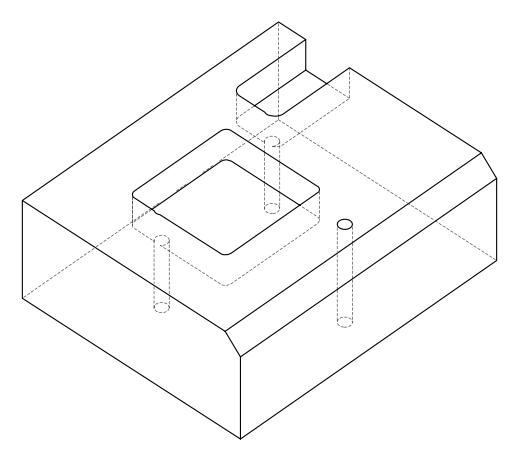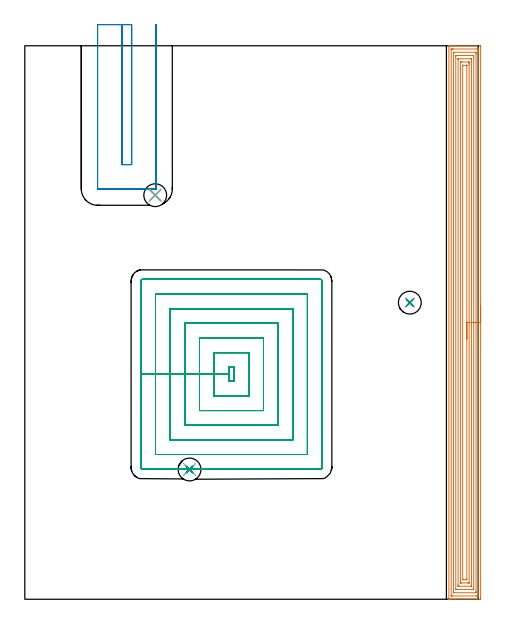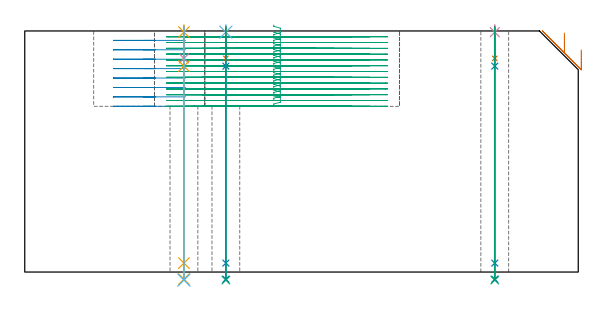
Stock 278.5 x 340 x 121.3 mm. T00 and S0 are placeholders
(PLAN: 15 operations, 12 tool changes, 76.8 min)
(1 AREA_MILL | FG_CHAMFER_SURFACE | UGT0205_001 | 19.41 min | 64643 mm3)
(2 MILL_OPEN_POCKET | POCKET_OPEN | UGT0201_094 | Follow Part, ap 5, ae 75% | 7.53 min | 205979 mm3)
(3 MILL_RECTANGULAR_POCKET | POCKET_RECTANGULAR_STRAIGHT | NXT0201_011 | Follow Part, ap 3, ae 75% | 46.28 min | 599405 mm3)
(4 SPOT_DRILL | STEP1HOLE | NXT0321_9005460120000 | 0.03 min | 24 mm3)
(5 SPOT_DRILL_1 | STEP1HOLE_1 | NXT0321_9005460120000 | 0.03 min | 0 mm3)
(6 SPOT_DRILL_2 | STEP1HOLE_2 | NXT0321_9005460120000 | 0.03 min | 0 mm3)
(7 DRILL_BLIND_HOLE_INTO_CENTER | STEP1HOLE | UGT0301_207 | 0.06 min | 770 mm3)
(8 GUN_DRILL_THROUGH_HOLE | STEP1HOLE | UGT0307_006 | 0.59 min | 6919 mm3)
(9 DRILL_TO_ENLARGE_THROUGH_HOLE | STEP1HOLE | NXT0301_104 | 0.51 min | 10975 mm3)
(10 DRILL_BLIND_HOLE_INTO_CENTER_1 | STEP1HOLE_1 | UGT0301_207 | 0.06 min | 0 mm3)
(11 GUN_DRILL_THROUGH_HOLE_1 | STEP1HOLE_1 | UGT0307_006 | 0.59 min | 5269 mm3)
(12 DRILL_TO_ENLARGE_THROUGH_HOLE_1 | STEP1HOLE_1 | NXT0301_104 | 0.51 min | 7630 mm3)
(13 DRILL_BLIND_HOLE_INTO_CENTER_2 | STEP1HOLE_2 | UGT0301_207 | 0.06 min | 0 mm3)
(14 GUN_DRILL_THROUGH_HOLE_2 | STEP1HOLE_2 | UGT0307_006 | 0.59 min | 5301 mm3)
(15 DRILL_TO_ENLARGE_THROUGH_HOLE_2 | STEP1HOLE_2 | NXT0301_104 | 0.51 min | 7771 mm3)
(TOOL UGT0205_001 | Chamfer Mill 20 x 3 x 45 deg. | D20 FL50 Z2)
(TOOL UGT0201_094 | End mill 20 mm | D20 FL38 Z4)
(TOOL NXT0201_011 | ENDMILL 12mm [2P460-1200-NA 1630] | D12 FL38 Z6)
(TOOL NXT0321_9005460120000 | NC Spot Drill, 142deg, 12mm, Carbide, Uncoated | D12 PA142 FL30 Z2)
(TOOL UGT0301_207 | Twist Drill 9.2 mm | D9.2 PA118 FL80 Z2)
(TOOL UGT0307_006 | Gun Drill 9 mm | D9 PA130 FL24 Z1)
(TOOL NXT0301_104 | Carbide Drill 14mm [860.1-1400-112A1-MM 2214] | D14 PA140 FL123 Z2)
(OP 1 AREA_MILL)
G17 G21 G94 G90
T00 M6
G54
G17 G0 G90 X280. Y180. S1061 M3
G43 Z131.3 H0
Z111.8
G94 G1 Y179.962 Z110.928 F250.
Y179.848 Z110.063
Y179.659 Z109.212
Y179.397 Z108.38
Y179.063 Z107.574
Y178.66 Z106.8
Y178.192 Z106.064
Y177.66 Z105.372
Y177.071 Z104.729
Y176.428 Z104.14
Y175.736 Z103.608
Y175. Z103.14
Y174.226 Z102.737
Y173.42 Z102.403
Y172.588 Z102.141
Y171.736 Z101.952
Y170.872 Z101.838
Y170. Z101.8
Y1.036
X279.999 Y0.624 Z101.801
X279.995 Y0.148 Z101.803
X279.992 Y0.009 Z101.806
X279.524 Y0.005 Z102.274
X278.907 Y0. Z102.891
X264.243 Z117.553
X261.859 Z119.936
X261.158 Z120.642
X260.878 Z120.922
X260.514 Z121.277
X260.503 Y0.007 Z121.288
X260.5 Y0.177 Z121.3
Y339.823
X260.502 Y339.992 Z121.288
X260.514 Y340. Z121.277
X260.878 Z120.922
X261.158 Z120.641
X261.859 Z119.936
X263.093 Z118.704
X263.626 Z118.169
X264.243 Z117.553
X279.524 Z102.274
X279.793 Y339.998 Z102.005
X279.992 Y339.99 Z101.806
X279.999 Y339.788 Z101.799
X280. Y170. Z101.8
X278.586 Z103.214
Y2.202
X278.585 Y2.098 Z103.215
X278.582 Y2.046 Z103.218
X278.579 Y2.024 Z103.221
X278.569 Y2.01 Z103.231
X278.162 Y2.002 Z103.638
X277.757 Y2.001 Z104.043
X277.281 Y2. Z104.519
X262.743 Y2.001 Z119.057
X262.264 Y2.003 Z119.536
X262.028 Y2.01 Z119.772
X261.921 Y2.025 Z119.879
X261.915 Y2.356 Z119.885
Y2.412
X261.914 Y337.798 Z119.886
X261.915 Y337.902 Z119.885
X261.918 Y337.954 Z119.882
X261.921 Y337.976 Z119.879
X261.931 Y337.99 Z119.869
X262.338 Y337.998 Z119.462
X262.743 Y337.999 Z119.057
X263.219 Y338. Z118.581
X277.757 Y337.999 Z104.043
X278.236 Y337.997 Z103.564
X278.472 Y337.99 Z103.328
X278.579 Y337.975 Z103.221
X278.585 Y337.644 Z103.215
Y337.588
X278.586 Y170. Z103.214
X277.172 Z104.628
X277.171 Y4.793 Z104.629
X277.169 Y4.2 Z104.631
X277.166 Y4.05 Z104.634
X277.165 Y4.02 Z104.635
X277.136 Y4.01 Z104.664
X277.068 Y4.003 Z104.732
X276.874 Y4.001 Z104.926
X263.626 Z118.174
X263.429 Y4.003 Z118.371
X263.373 Y4.006 Z118.427
X263.342 Y4.01 Z118.458
X263.335 Y4.022 Z118.465
X263.332 Y4.1 Z118.468
X263.33 Y4.2 Z118.47
X263.329 Y4.5 Z118.471
X263.328 Y5.093 Z118.472
X263.329 Y335.207 Z118.471
X263.331 Y335.8 Z118.469
X263.334 Y335.95 Z118.466
X263.335 Y335.98 Z118.465
X263.364 Y335.99 Z118.436
X263.432 Y335.997 Z118.368
X263.626 Y335.999 Z118.174
X276.874 Z104.926
X277.071 Y335.997 Z104.729
X277.127 Y335.994 Z104.673
X277.158 Y335.99 Z104.642
X277.165 Y335.978 Z104.635
X277.168 Y335.901 Z104.632
X277.17 Y335.8 Z104.63
X277.171 Y335.5 Z104.629
X277.172 Y334.907 Z104.628
Y170.
X275.757 Z106.043
Y6.881
X275.754 Y6.227 Z106.046
X275.75 Y6.014 Z106.05
X275.543 Y6.008 Z106.257
X275.108 Y6. Z106.692
X275.095 Z106.705
X265.38 Z116.42
X264.955 Y6.005 Z116.845
X264.75 Y6.01 Z117.05
X264.747 Y6.129 Z117.053
X264.743 Y6.644 Z117.057
Y333.119
X264.746 Y333.773 Z117.054
X264.75 Y333.986 Z117.05
X264.957 Y333.992 Z116.843
X265.392 Y334. Z116.408
X265.405 Z116.395
X275.12 Z106.68
X275.545 Y333.995 Z106.255
X275.751 Y333.99 Z106.049
X275.753 Y333.871 Z106.047
X275.757 Y333.356 Z106.043
Y170.
X274.343 Z107.457
Y8.428
X274.34 Y8.188 Z107.46
X274.336 Y8.03 Z107.464
X274.332 Y8.008 Z107.468
X274.327 Y8.005 Z107.473
X274.307 Y8.002 Z107.493
X274.225 Y8. Z107.575
X274.002 Z107.798
X266.936 Y8.001 Z114.864
X266.276 Y8.007 Z115.524
X266.183 Y8.01 Z115.617
X266.164 Y8.026 Z115.636
X266.16 Y8.148 Z115.64
X266.158 Y8.308 Z115.642
X266.157 Y8.789 Z115.643
Y331.572
X266.16 Y331.812 Z115.64
X266.164 Y331.971 Z115.636
X266.168 Y331.992 Z115.632
X266.173 Y331.995 Z115.627
X266.193 Y331.998 Z115.607
X266.276 Y332. Z115.524
X266.498 Z115.302
X273.564 Z108.236
X274.225 Y331.993 Z107.575
X274.317 Y331.99 Z107.483
X274.336 Y331.974 Z107.464
X274.34 Y331.852 Z107.46
X274.342 Y331.692 Z107.458
X274.343 Y331.452 Z107.457
Y331.331
Y170.
X272.929 Z108.871
X272.928 Y10.218 Z108.872
X272.927 Y10.099 Z108.873
X272.925 Y10.04 Z108.876
X272.923 Y10.017 Z108.877
X272.902 Y10.007 Z108.898
X272.458 Y10.003 Z109.342
X272.025 Y10. Z109.775
X268.042 Y10.001 Z113.758
X267.605 Y10.004 Z114.195
X267.579 Y10.01 Z114.221
X267.576 Y10.034 Z114.224
X267.573 Y10.456 Z114.227
X267.571 Y10.932 Z114.229
Y11.35
X267.572 Y329.782 Z114.228
X267.573 Y329.901 Z114.227
X267.575 Y329.96 Z114.225
X267.577 Y329.983 Z114.223
X267.598 Y329.993 Z114.202
X268.042 Y329.997 Z113.758
X268.475 Y330. Z113.325
X272.458 Y329.999 Z109.342
X272.895 Y329.996 Z108.905
X272.921 Y329.99 Z108.879
X272.924 Y329.966 Z108.876
X272.927 Y329.544 Z108.873
X272.929 Y329.067 Z108.871
Y328.65
Y170.
X271.515 Z110.285
X271.514 Y12.244 Z110.286
X271.51 Y12.037 Z110.29
X271.508 Y12.018 Z110.292
X271.462 Y12.01 Z110.338
X271.334 Y12.005 Z110.466
X271.173 Y12.002 Z110.627
X270.932 Y12. Z110.868
X270.692 Z111.108
X269.166 Z112.634
X269.057 Y12.001 Z112.743
X269.029 Y12.002 Z112.771
X269.001 Y12.006 Z112.799
X268.993 Y12.01 Z112.807
X268.99 Y12.017 Z112.81
X268.988 Y12.049 Z112.812
X268.986 Y12.183 Z112.815
X268.985 Y12.244
X268.986 Y327.756 Z112.814
X268.99 Y327.963 Z112.81
X268.991 Y327.982 Z112.809
X269.038 Y327.99 Z112.762
X269.166 Y327.995 Z112.634
X269.327 Y327.998 Z112.473
X269.568 Y328. Z112.232
X271.334 Z110.466
X271.443 Y327.999 Z110.357
X271.471 Y327.998 Z110.329
X271.499 Y327.994 Z110.301
X271.507 Y327.99 Z110.293
X271.51 Y327.983 Z110.29
X271.512 Y327.951 Z110.288
X271.515 Y327.817 Z110.285
Y327.756
Y170.
Y169.128 Z110.323
Y168.264 Z110.437
Y167.412 Z110.626
Y166.58 Z110.888
Y165.774 Z111.222
Y165. Z111.625
Y164.264 Z112.094
Y163.572 Z112.625
Y162.929 Z113.214
Y162.34 Z113.857
Y161.808 Z114.549
Y161.34 Z115.285
Y160.937 Z116.059
Y160.603 Z116.865
Y160.341 Z117.697
Y160.152 Z118.549
Y160.038 Z119.414
Y160. Z120.285
G0 Z131.3
M5
M2
(OP 2 MILL_OPEN_POCKET)
G17 G21 G94 G90
T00 M6
G54
G17 G0 G90 X59.7 Y353. S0 M3
G43 Z131.3 H0
Z116.562
G94 G1 Y350. F250.
Y267. F500.
X65.6
Y350.
Y353. F250.
X44.7
Y350.
Y252.1 F500.
X44.705 Y252.045
X44.745 Y252.005
X44.8 Y252.
X80.541 Y252.009
X80.58 Y252.024
X80.602 Y252.059
X80.6 Y252.1
Y350.
Y353. F250.
G0 X59.7 Z111.825
G1 Y350.
Y267. F500.
X65.6
Y350.
Y353. F250.
X44.7
Y350.
Y252.1 F500.
X44.705 Y252.045
X44.745 Y252.005
X44.8 Y252.
X80.541 Y252.009
X80.58 Y252.024
X80.602 Y252.059
X80.6 Y252.1
Y350.
Y353. F250.
G0 X59.7 Z107.087
G1 Y350.
Y267. F500.
X65.6
Y350.
Y353. F250.
X44.7
Y350.
Y252.1 F500.
X44.705 Y252.045
X44.745 Y252.005
X44.8 Y252.
X80.541 Y252.009
X80.58 Y252.024
X80.602 Y252.059
X80.6 Y252.1
Y350.
Y353. F250.
G0 X59.7 Z102.35
G1 Y350.
Y267. F500.
X65.6
Y350.
Y353. F250.
X44.7
Y350.
Y252.1 F500.
X44.705 Y252.045
X44.745 Y252.005
X44.8 Y252.
X80.541 Y252.009
X80.58 Y252.024
X80.602 Y252.059
X80.6 Y252.1
Y350.
Y353. F250.
G0 X59.7 Z97.612
G1 Y350.
Y267. F500.
X65.6
Y350.
Y353. F250.
X44.7
Y350.
Y252.1 F500.
X44.705 Y252.045
X44.745 Y252.005
X44.8 Y252.
X80.541 Y252.009
X80.58 Y252.024
X80.602 Y252.059
X80.6 Y252.1
Y350.
Y353. F250.
G0 X59.7 Z92.875
G1 Y350.
Y267. F500.
X65.6
Y350.
Y353. F250.
X44.7
Y350.
Y252.1 F500.
X44.705 Y252.045
X44.745 Y252.005
X44.8 Y252.
X80.541 Y252.009
X80.58 Y252.024
X80.602 Y252.059
X80.6 Y252.1
Y350.
Y353. F250.
G0 X59.7 Z88.137
G1 Y350.
Y267. F500.
X65.6
Y350.
Y353. F250.
X44.7
Y350.
Y252.1 F500.
X44.705 Y252.045
X44.745 Y252.005
X44.8 Y252.
X80.541 Y252.009
X80.58 Y252.024
X80.602 Y252.059
X80.6 Y252.1
Y350.
Y353. F250.
G0 X59.7 Z83.4
G1 Y350.
Y267. F500.
X65.6
Y350.
Y353. F250.
X44.7
Y350.
Y252.1 F500.
X44.705 Y252.045
X44.745 Y252.005
X44.8 Y252.
X80.541 Y252.009
X80.58 Y252.024
X80.602 Y252.059
X80.6 Y252.1
Y350.
Y353. F250.
G0 Z131.3
M5
M2
(OP 3 MILL_RECTANGULAR_POCKET)
G17 G21 G94 G90
T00 M6
G54
G17 G0 G90 X125.3 Y136.476 S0 M3
G43 Z131.3 H1
Z124.3
G94 G1 Y133.9 Z123.61 F250.
X128.6 Z122.725
Y142.5 Z120.421
X125.3 Z119.537
Y138.2 Z118.385
Y133.9 F500.
X128.6
Y142.5
X125.3
Y138.2
X116.3
Y124.9
X137.6
Y151.5
X116.3
Y138.2
X107.3
Y115.9
X146.6
Y160.5
X107.3
Y138.2
X98.3
Y106.9
X155.6
Y169.5
X98.3
Y138.2
X89.3
Y97.9
X164.6
Y178.5
X89.3
Y138.2
X80.3
Y88.9
X173.6
Y187.5
X80.3
Y138.2
X71.3
Y81.
G3 X72.4 Y79.9 R1.1
G1 X181.5
G3 X182.6 Y81. R1.1
G1 Y195.4
G3 X181.5 Y196.5 R1.1
G1 X72.4
G3 X71.3 Y195.4 R1.1
G1 Y138.2
Y137.2
G0 X125.3 Y136.476 Z121.385
G1 Y133.9 Z120.694 F250.
X128.6 Z119.81
Y142.5 Z117.506
X125.3 Z116.621
Y138.2 Z115.469
Y133.9 F500.
X128.6
Y142.5
X125.3
Y138.2
X116.3
Y124.9
X137.6
Y151.5
X116.3
Y138.2
X107.3
Y115.9
X146.6
Y160.5
X107.3
Y138.2
X98.3
Y106.9
X155.6
Y169.5
X98.3
Y138.2
X89.3
Y97.9
X164.6
Y178.5
X89.3
Y138.2
X80.3
Y88.9
X173.6
Y187.5
X80.3
Y138.2
X71.3
Y81.
G3 X72.4 Y79.9 R1.1
G1 X181.5
G3 X182.6 Y81. R1.1
G1 Y195.4
G3 X181.5 Y196.5 R1.1
G1 X72.4
G3 X71.3 Y195.4 R1.1
G1 Y138.2
Y137.2
G0 X125.3 Y136.476 Z118.469
G1 Y133.9 Z117.779 F250.
X128.6 Z116.895
Y142.5 Z114.59
X125.3 Z113.706
Y138.2 Z112.554
Y133.9 F500.
X128.6
Y142.5
X125.3
Y138.2
X116.3
Y124.9
X137.6
Y151.5
X116.3
Y138.2
X107.3
Y115.9
X146.6
Y160.5
X107.3
Y138.2
X98.3
Y106.9
X155.6
Y169.5
X98.3
Y138.2
X89.3
Y97.9
X164.6
Y178.5
X89.3
Y138.2
X80.3
Y88.9
X173.6
Y187.5
X80.3
Y138.2
X71.3
Y81.
G3 X72.4 Y79.9 R1.1
G1 X181.5
G3 X182.6 Y81. R1.1
G1 Y195.4
G3 X181.5 Y196.5 R1.1
G1 X72.4
G3 X71.3 Y195.4 R1.1
G1 Y138.2
Y137.2
G0 X125.3 Y136.476 Z115.554
G1 Y133.9 Z114.863 F250.
X128.6 Z113.979
Y142.5 Z111.675
X125.3 Z110.791
Y138.2 Z109.638
Y133.9 F500.
X128.6
Y142.5
X125.3
Y138.2
X116.3
Y124.9
X137.6
Y151.5
X116.3
Y138.2
X107.3
Y115.9
X146.6
Y160.5
X107.3
Y138.2
X98.3
Y106.9
X155.6
Y169.5
X98.3
Y138.2
X89.3
Y97.9
X164.6
Y178.5
X89.3
Y138.2
X80.3
Y88.9
X173.6
Y187.5
X80.3
Y138.2
X71.3
Y81.
G3 X72.4 Y79.9 R1.1
G1 X181.5
G3 X182.6 Y81. R1.1
G1 Y195.4
G3 X181.5 Y196.5 R1.1
G1 X72.4
G3 X71.3 Y195.4 R1.1
G1 Y138.2
Y137.2
G0 X125.3 Y136.476 Z112.638
G1 Y133.9 Z111.948 F250.
X128.6 Z111.064
Y142.5 Z108.759
X125.3 Z107.875
Y138.2 Z106.723
Y133.9 F500.
X128.6
Y142.5
X125.3
Y138.2
X116.3
Y124.9
X137.6
Y151.5
X116.3
Y138.2
X107.3
Y115.9
X146.6
Y160.5
X107.3
Y138.2
X98.3
Y106.9
X155.6
Y169.5
X98.3
Y138.2
X89.3
Y97.9
X164.6
Y178.5
X89.3
Y138.2
X80.3
Y88.9
X173.6
Y187.5
X80.3
Y138.2
X71.3
Y81.
G3 X72.4 Y79.9 R1.1
G1 X181.5
G3 X182.6 Y81. R1.1
G1 Y195.4
G3 X181.5 Y196.5 R1.1
G1 X72.4
G3 X71.3 Y195.4 R1.1
G1 Y138.2
Y137.2
G0 X125.3 Y136.476 Z109.723
G1 Y133.9 Z109.033 F250.
X128.6 Z108.148
Y142.5 Z105.844
X125.3 Z104.96
Y138.2 Z103.808
Y133.9 F500.
X128.6
Y142.5
X125.3
Y138.2
X116.3
Y124.9
X137.6
Y151.5
X116.3
Y138.2
X107.3
Y115.9
X146.6
Y160.5
X107.3
Y138.2
X98.3
Y106.9
X155.6
Y169.5
X98.3
Y138.2
X89.3
Y97.9
X164.6
Y178.5
X89.3
Y138.2
X80.3
Y88.9
X173.6
Y187.5
X80.3
Y138.2
X71.3
Y81.
G3 X72.4 Y79.9 R1.1
G1 X181.5
G3 X182.6 Y81. R1.1
G1 Y195.4
G3 X181.5 Y196.5 R1.1
G1 X72.4
G3 X71.3 Y195.4 R1.1
G1 Y138.2
Y137.2
G0 X125.3 Y136.476 Z106.808
G1 Y133.9 Z106.117 F250.
X128.6 Z105.233
Y142.5 Z102.929
X125.3 Z102.044
Y138.2 Z100.892
Y133.9 F500.
X128.6
Y142.5
X125.3
Y138.2
X116.3
Y124.9
X137.6
Y151.5
X116.3
Y138.2
X107.3
Y115.9
X146.6
Y160.5
X107.3
Y138.2
X98.3
Y106.9
X155.6
Y169.5
X98.3
Y138.2
X89.3
Y97.9
X164.6
Y178.5
X89.3
Y138.2
X80.3
Y88.9
X173.6
Y187.5
X80.3
Y138.2
X71.3
Y81.
G3 X72.4 Y79.9 R1.1
G1 X181.5
G3 X182.6 Y81. R1.1
G1 Y195.4
G3 X181.5 Y196.5 R1.1
G1 X72.4
G3 X71.3 Y195.4 R1.1
G1 Y138.2
Y137.2
G0 X125.3 Y136.476 Z103.892
G1 Y133.9 Z103.202 F250.
X128.6 Z102.318
Y142.5 Z100.013
X125.3 Z99.129
Y138.2 Z97.977
Y133.9 F500.
X128.6
Y142.5
X125.3
Y138.2
X116.3
Y124.9
X137.6
Y151.5
X116.3
Y138.2
X107.3
Y115.9
X146.6
Y160.5
X107.3
Y138.2
X98.3
Y106.9
X155.6
Y169.5
X98.3
Y138.2
X89.3
Y97.9
X164.6
Y178.5
X89.3
Y138.2
X80.3
Y88.9
X173.6
Y187.5
X80.3
Y138.2
X71.3
Y81.
G3 X72.4 Y79.9 R1.1
G1 X181.5
G3 X182.6 Y81. R1.1
G1 Y195.4
G3 X181.5 Y196.5 R1.1
G1 X72.4
G3 X71.3 Y195.4 R1.1
G1 Y138.2
Y137.2
G0 X125.3 Y136.476 Z100.977
G1 Y133.9 Z100.287 F250.
X128.6 Z99.402
Y142.5 Z97.098
X125.3 Z96.214
Y138.2 Z95.062
Y133.9 F500.
X128.6
Y142.5
X125.3
Y138.2
X116.3
Y124.9
X137.6
Y151.5
X116.3
Y138.2
X107.3
Y115.9
X146.6
Y160.5
X107.3
Y138.2
X98.3
Y106.9
X155.6
Y169.5
X98.3
Y138.2
X89.3
Y97.9
X164.6
Y178.5
X89.3
Y138.2
X80.3
Y88.9
X173.6
Y187.5
X80.3
Y138.2
X71.3
Y81.
G3 X72.4 Y79.9 R1.1
G1 X181.5
G3 X182.6 Y81. R1.1
G1 Y195.4
G3 X181.5 Y196.5 R1.1
G1 X72.4
G3 X71.3 Y195.4 R1.1
G1 Y138.2
Y137.2
G0 X125.3 Y136.476 Z98.062
G1 Y133.9 Z97.371 F250.
X128.6 Z96.487
Y142.5 Z94.183
X125.3 Z93.298
Y138.2 Z92.146
Y133.9 F500.
X128.6
Y142.5
X125.3
Y138.2
X116.3
Y124.9
X137.6
Y151.5
X116.3
Y138.2
X107.3
Y115.9
X146.6
Y160.5
X107.3
Y138.2
X98.3
Y106.9
X155.6
Y169.5
X98.3
Y138.2
X89.3
Y97.9
X164.6
Y178.5
X89.3
Y138.2
X80.3
Y88.9
X173.6
Y187.5
X80.3
Y138.2
X71.3
Y81.
G3 X72.4 Y79.9 R1.1
G1 X181.5
G3 X182.6 Y81. R1.1
G1 Y195.4
G3 X181.5 Y196.5 R1.1
G1 X72.4
G3 X71.3 Y195.4 R1.1
G1 Y138.2
Y137.2
G0 X125.3 Y136.476 Z95.146
G1 Y133.9 Z94.456 F250.
X128.6 Z93.572
Y142.5 Z91.267
X125.3 Z90.383
Y138.2 Z89.231
Y133.9 F500.
X128.6
Y142.5
X125.3
Y138.2
X116.3
Y124.9
X137.6
Y151.5
X116.3
Y138.2
X107.3
Y115.9
X146.6
Y160.5
X107.3
Y138.2
X98.3
Y106.9
X155.6
Y169.5
X98.3
Y138.2
X89.3
Y97.9
X164.6
Y178.5
X89.3
Y138.2
X80.3
Y88.9
X173.6
Y187.5
X80.3
Y138.2
X71.3
Y81.
G3 X72.4 Y79.9 R1.1
G1 X181.5
G3 X182.6 Y81. R1.1
G1 Y195.4
G3 X181.5 Y196.5 R1.1
G1 X72.4
G3 X71.3 Y195.4 R1.1
G1 Y138.2
Y137.2
G0 X125.3 Y136.476 Z92.231
G1 Y133.9 Z91.54 F250.
X128.6 Z90.656
Y142.5 Z88.352
X125.3 Z87.468
Y138.2 Z86.315
Y133.9 F500.
X128.6
Y142.5
X125.3
Y138.2
X116.3
Y124.9
X137.6
Y151.5
X116.3
Y138.2
X107.3
Y115.9
X146.6
Y160.5
X107.3
Y138.2
X98.3
Y106.9
X155.6
Y169.5
X98.3
Y138.2
X89.3
Y97.9
X164.6
Y178.5
X89.3
Y138.2
X80.3
Y88.9
X173.6
Y187.5
X80.3
Y138.2
X71.3
Y81.
G3 X72.4 Y79.9 R1.1
G1 X181.5
G3 X182.6 Y81. R1.1
G1 Y195.4
G3 X181.5 Y196.5 R1.1
G1 X72.4
G3 X71.3 Y195.4 R1.1
G1 Y138.2
Y137.2
G0 X125.3 Y136.476 Z89.315
G1 Y133.9 Z88.625 F250.
X128.6 Z87.741
Y142.5 Z85.436
X125.3 Z84.552
Y138.2 Z83.4
Y133.9 F500.
X128.6
Y142.5
X125.3
Y138.2
X116.3
Y124.9
X137.6
Y151.5
X116.3
Y138.2
X107.3
Y115.9
X146.6
Y160.5
X107.3
Y138.2
X98.3
Y106.9
X155.6
Y169.5
X98.3
Y138.2
X89.3
Y97.9
X164.6
Y178.5
X89.3
Y138.2
X80.3
Y88.9
X173.6
Y187.5
X80.3
Y138.2
X71.3
Y81.
G3 X72.4 Y79.9 R1.1
G1 X181.5
G3 X182.6 Y81. R1.1
G1 Y195.4
G3 X181.5 Y196.5 R1.1
G1 X72.4
G3 X71.3 Y195.4 R1.1
G1 Y138.2
Y137.2
G0 Z131.3
M5
M2
(OP 4 SPOT_DRILL)
G17 G21 G94 G90
T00 M6
G54
G17 G0 G90 X236.5 Y182.2 S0 M3
G43 Z131.3 H0
G94 G81 G98 Z120.697 F250. R124.3
G80
M5
M2
(OP 5 SPOT_DRILL_1)
G17 G21 G94 G90
T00 M6
G54
G17 G0 G90 X80.1 Y248.2 S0 M3
G43 Z131.3 H0
G94 G81 G98 Z120.697 F250. R124.3
G80
M5
M2
(OP 6 SPOT_DRILL_2)
G17 G21 G94 G90
T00 M6
G54
G17 G0 G90 X101.2 Y79.7 S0 M3
G43 Z131.3 H0
G94 G81 G98 Z120.697 F250. R124.3
G80
M5
M2
(OP 7 DRILL_BLIND_HOLE_INTO_CENTER)
G17 G21 G94 G90
T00 M6
G54
G17 G0 G90 X236.5 Y182.2 S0 M3
G43 Z131.3 H0
G94 G81 G98 Z107.5 F250. R123.3
G80
M5
M2
(OP 8 GUN_DRILL_THROUGH_HOLE)
G17 G21 G94 G90
T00 M6
G54
G17 G0 G90 X236.5 Y182.2 M8
G43 Z131.3 H0
Z119.129
S716 M3
G94 G1 Z103.605 F125. M26
G4 X.084
Z4.5 F250.
G4 X.084
Z-3.598 F125.
G4 X.084
M5
M9
G0 Z119.129
Z131.3
M2
(OP 9 DRILL_TO_ENLARGE_THROUGH_HOLE)
G17 G21 G94 G90
T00 M6
G54
G17 G0 G90 X236.5 Y182.2 S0 M3
G43 Z131.3 H1
G94 G73 G98 Z-4.048 F250. Q13.928 R123.3
G80
M5
M2
(OP 10 DRILL_BLIND_HOLE_INTO_CENTER_1)
G17 G21 G94 G90
T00 M6
G54
G17 G0 G90 X80.1 Y248.2 S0 M3
G43 Z131.3 H0
G94 G81 G98 Z107.5 F250. R123.3
G80
M5
M2
(OP 11 GUN_DRILL_THROUGH_HOLE_1)
G17 G21 G94 G90
T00 M6
G54
G17 G0 G90 X80.1 Y248.2 M8
G43 Z131.3 H0
Z119.129
S716 M3
G94 G1 Z103.605 F125. M26
G4 X.084
Z4.5 F250.
G4 X.084
Z-3.598 F125.
G4 X.084
M5
M9
G0 Z119.129
Z131.3
M2
(OP 12 DRILL_TO_ENLARGE_THROUGH_HOLE_1)
G17 G21 G94 G90
T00 M6
G54
G17 G0 G90 X80.1 Y248.2 S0 M3
G43 Z131.3 H1
G94 G73 G98 Z-4.048 F250. Q13.928 R123.3
G80
M5
M2
(OP 13 DRILL_BLIND_HOLE_INTO_CENTER_2)
G17 G21 G94 G90
T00 M6
G54
G17 G0 G90 X101.2 Y79.7 S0 M3
G43 Z131.3 H0
G94 G81 G98 Z107.5 F250. R123.3
G80
M5
M2
(OP 14 GUN_DRILL_THROUGH_HOLE_2)
G17 G21 G94 G90
T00 M6
G54
G17 G0 G90 X101.2 Y79.7 M8
G43 Z131.3 H0
Z119.129
S716 M3
G94 G1 Z103.605 F125. M26
G4 X.084
Z4.5 F250.
G4 X.084
Z-3.598 F125.
G4 X.084
M5
M9
G0 Z119.129
Z131.3
M2
(OP 15 DRILL_TO_ENLARGE_THROUGH_HOLE_2)
G17 G21 G94 G90
T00 M6
G54
G17 G0 G90 X101.2 Y79.7 S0 M3
G43 Z131.3 H1
G94 G73 G98 Z-4.048 F250. Q13.928 R123.3
G80
M5
M2
